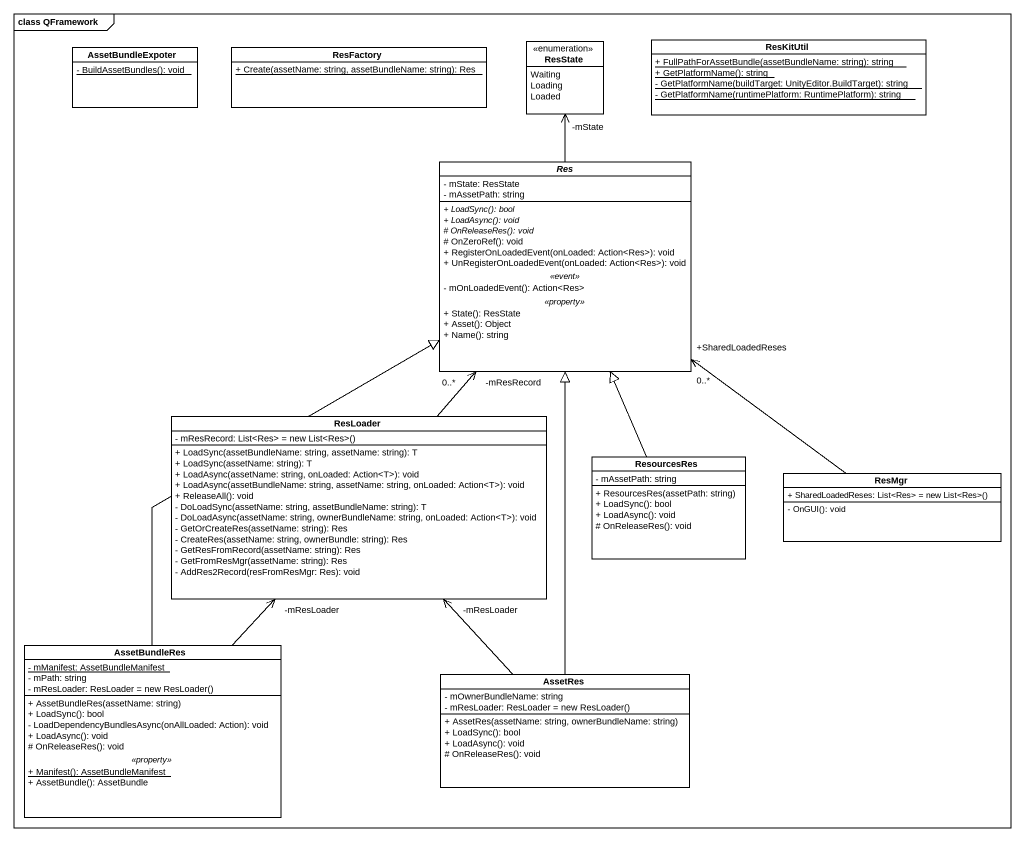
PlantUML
@startuml
mainframe class QFramework
hide circle
hide empty members
skinparam classAttributeIconSize 0
class AssetBundleExpoter {
  {static} - BuildAssetBundles(): void
}
class ResFactory {
  {static} + Create(assetName: string, assetBundleName: string): Res
}
enum ResState {
  Waiting
  Loading
  Loaded
}
class ResKitUtil {
  {static} + FullPathForAssetBundle(assetBundleName: string): string
  {static} + GetPlatformName(): string
  {static} - GetPlatformName(buildTarget: UnityEditor.BuildTarget): string
  {static} - GetPlatformName(runtimePlatform: RuntimePlatform): string
}
abstract class Res {
  - mState: ResState
  - mAssetPath: string
  --
  {abstract} + LoadSync(): bool
  {abstract} + LoadAsync(): void
  {abstract} # OnReleaseRes(): void
  # OnZeroRef(): void
  + RegisterOnLoadedEvent(onLoaded: Action<Res>): void
  + UnRegisterOnLoadedEvent(onLoaded: Action<Res>): void
  .. <<event>> ..
  - mOnLoadedEvent(): Action<Res>
  .. <<property>> ..
  + State(): ResState
  + Asset(): Object
  + Name(): string
}
class ResLoader {
  {field} - mResRecord: List<Res> = new List<Res>()
  + LoadSync(assetBundleName: string, assetName: string): T
  + LoadSync(assetName: string): T
  + LoadAsync(assetName: string, onLoaded: Action<T>): void
  + LoadAsync(assetBundleName: string, assetName: string, onLoaded: Action<T>): void
  + ReleaseAll(): void
  - DoLoadSync(assetName: string, assetBundleName: string): T
  - DoLoadAsync(assetName: string, ownerBundleName: string, onLoaded: Action<T>): void
  - GetOrCreateRes(assetName: string): Res
  - CreateRes(assetName: string, ownerBundle: string): Res
  - GetResFromRecord(assetName: string): Res
  - GetFromResMgr(assetName: string): Res
  - AddRes2Record(resFromResMgr: Res): void
}
class ResourcesRes {
  - mAssetPath: string
  + ResourcesRes(assetPath: string)
  + LoadSync(): bool
  + LoadAsync(): void
  # OnReleaseRes(): void
}
class ResMgr {
  {field} + SharedLoadedReses: List<Res> = new List<Res>()
  - OnGUI(): void
}
class AssetBundleRes {
  {static} - mManifest: AssetBundleManifest
  - mPath: string
  {field} - mResLoader: ResLoader = new ResLoader()
  --
  + AssetBundleRes(assetName: string)
  + LoadSync(): bool
  - LoadDependencyBundlesAsync(onAllLoaded: Action): void
  + LoadAsync(): void
  # OnReleaseRes(): void
  .. <<property>> ..
  {static} + Manifest(): AssetBundleManifest
  + AssetBundle(): AssetBundle
}
class AssetRes {
  - mOwnerBundleName: string
  {field} - mResLoader: ResLoader = new ResLoader()
  + AssetRes(assetName: string, ownerBundleName: string)
  + LoadSync(): bool
  + LoadAsync(): void
  # OnReleaseRes(): void
}
Res -up-> "-mState" ResState
ResLoader -up-> "-mResRecord\n0..*" Res
ResourcesRes -up-|> Res
ResMgr -up-> "+SharedLoadedReses\n0..*" Res
AssetBundleRes -up-|> Res
AssetBundleRes -up-> "-mResLoader" ResLoader
AssetRes -up-|> Res
AssetRes -up-> "-mResLoader" ResLoader
@enduml
